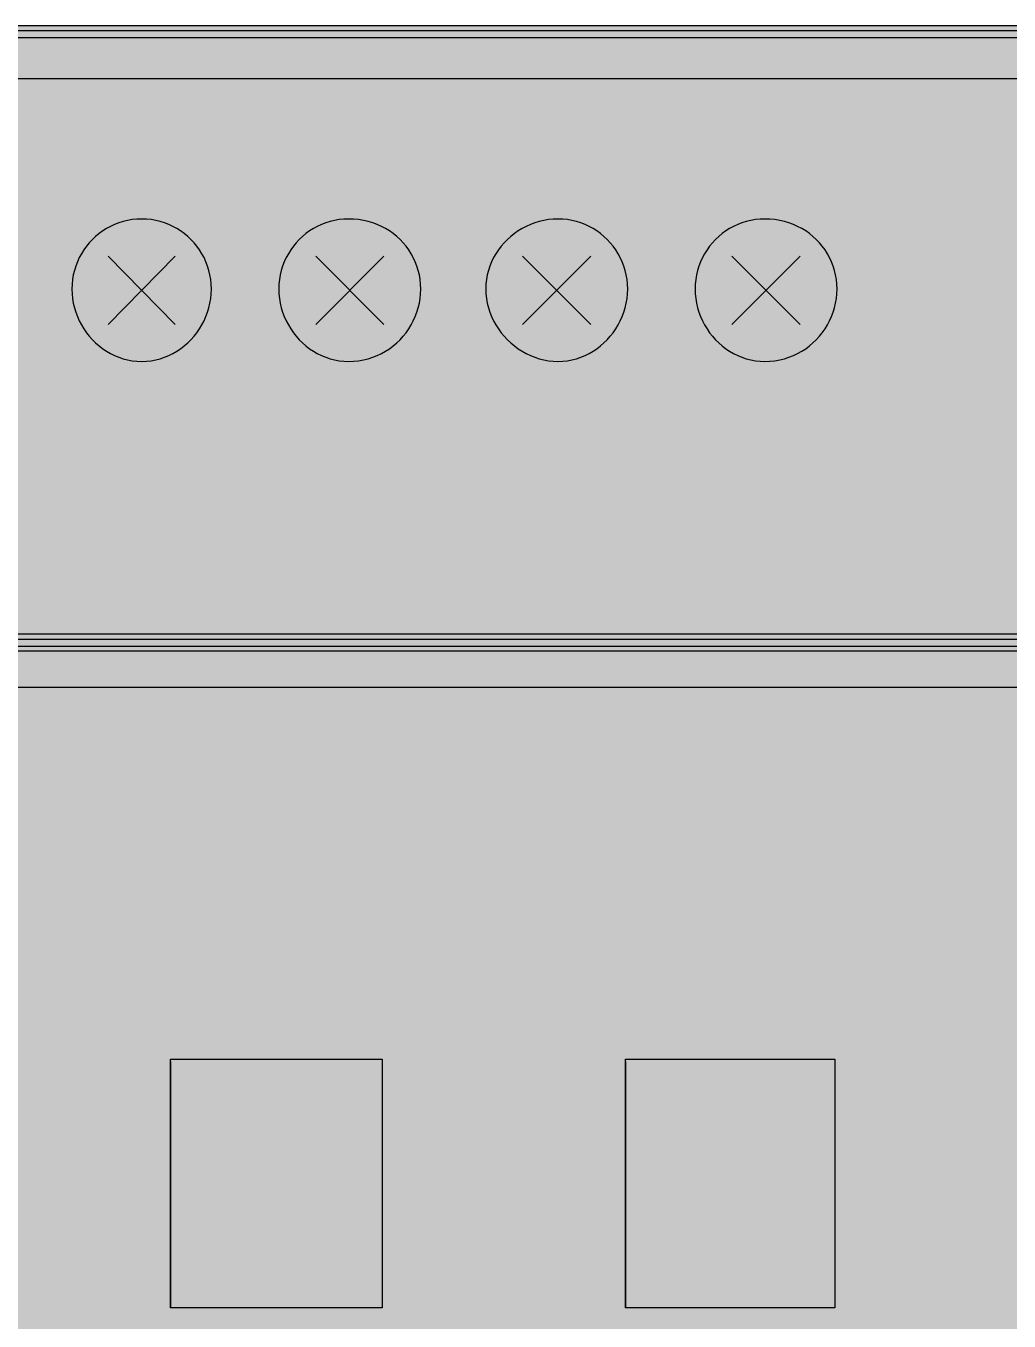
# Model space of a CAD drawing. Header units: millimetres. Extents: x 0 to 966, y -664 to 90.
# Drawn here: x 857.64 to 893.52, y -87.25 to -40 of the extents above; entities that cross this region are included whole.
import ezdxf

# ---------------------------------------------------------------- set-up
doc = ezdxf.new("R2010")
doc.units = ezdxf.units.MM
for name, color, linetype in [('HDL_BODY', 7, 'Continuous'), ('HDL_COLOUR', 7, 'Continuous'), ('HDL_DETAIL', 7, 'Continuous'), ('HDL_PRINT', 7, 'Continuous')]:
    doc.layers.add(name, color=color, linetype=linetype)

# ---------------------------------------------------------------- blocks, each defined once
blk = doc.blocks.new('M_R12.16.1_FRONT')
at = {"layer": 'HDL_BODY', "true_color": 0x202126}
blk.add_hatch(color=250, dxfattribs=at).paths.add_polyline_path([(0, 0), (216, 0), (216, 90), (0, 90)])
at = {"layer": 'HDL_BODY', "true_color": 0x2a2a30}
blk.add_hatch(color=250, dxfattribs=at).paths.add_polyline_path([(0.4, 20.52), (215.6, 20.52), (215.6, 68.31), (0.4, 68.31)])
at = {"layer": 'HDL_COLOUR', "true_color": 0x1a332c}
for points in [[(114.408, 80.402), (114.402, 80.577), (114.385, 80.748), (114.356, 80.916), (114.317, 81.081), (114.268, 81.24), (114.208, 81.396), (114.139, 81.546), (114.06, 81.69), (113.973, 81.829), (113.877, 81.962), (113.774, 82.088), (113.662, 82.207), (113.543, 82.319), (113.418, 82.423), (113.285, 82.519), (113.147, 82.607), (113.003, 82.685), (112.853, 82.755), (112.698, 82.814), (112.539, 82.864), (112.375, 82.904), (112.208, 82.932), (112.037, 82.95), (111.863, 82.955), (111.688, 82.95), (111.517, 82.932), (111.35, 82.904), (111.186, 82.864), (111.027, 82.814), (110.872, 82.755), (110.723, 82.685), (110.578, 82.607), (110.44, 82.519), (110.308, 82.423), (110.182, 82.319), (110.063, 82.207), (109.952, 82.088), (109.848, 81.962), (109.752, 81.829), (109.665, 81.69), (109.586, 81.546), (109.517, 81.396), (109.458, 81.24), (109.408, 81.081), (109.369, 80.916), (109.34, 80.748), (109.323, 80.577), (109.317, 80.402), (109.323, 80.227), (109.34, 80.054), (109.369, 79.884), (109.408, 79.717), (109.458, 79.554), (109.517, 79.395), (109.586, 79.241), (109.665, 79.091), (109.752, 78.947), (109.848, 78.809), (109.952, 78.678), (110.063, 78.553), (110.182, 78.436), (110.308, 78.326), (110.44, 78.225), (110.578, 78.132), (110.723, 78.049), (110.872, 77.975), (111.027, 77.911), (111.186, 77.858), (111.35, 77.816), (111.517, 77.785), (111.688, 77.766), (111.863, 77.76), (112.037, 77.766), (112.208, 77.785), (112.375, 77.816), (112.539, 77.858), (112.698, 77.911), (112.853, 77.975), (113.003, 78.049), (113.147, 78.132), (113.285, 78.225), (113.418, 78.326), (113.543, 78.436), (113.662, 78.553), (113.774, 78.678), (113.877, 78.809), (113.973, 78.947), (114.06, 79.091), (114.139, 79.241), (114.208, 79.395), (114.268, 79.554), (114.317, 79.717), (114.356, 79.884), (114.385, 80.054), (114.402, 80.227), (114.408, 80.402)], [(122.048, 80.402), (122.042, 80.577), (122.025, 80.748), (121.996, 80.916), (121.956, 81.081), (121.906, 81.24), (121.846, 81.396), (121.776, 81.546), (121.697, 81.69), (121.608, 81.829), (121.511, 81.962), (121.405, 82.088), (121.291, 82.207), (121.169, 82.319), (121.04, 82.423), (120.903, 82.519), (120.76, 82.607), (120.611, 82.685), (120.455, 82.755), (120.294, 82.814), (120.127, 82.864), (119.955, 82.904), (119.779, 82.932), (119.598, 82.95), (119.413, 82.955), (119.239, 82.95), (119.068, 82.932), (118.901, 82.904), (118.737, 82.864), (118.578, 82.814), (118.423, 82.755), (118.273, 82.685), (118.129, 82.607), (117.991, 82.519), (117.858, 82.423), (117.733, 82.319), (117.614, 82.207), (117.502, 82.088), (117.399, 81.962), (117.303, 81.829), (117.216, 81.69), (117.137, 81.546), (117.068, 81.396), (117.008, 81.24), (116.959, 81.081), (116.92, 80.916), (116.891, 80.748), (116.874, 80.577), (116.868, 80.402), (116.874, 80.227), (116.891, 80.054), (116.92, 79.884), (116.959, 79.717), (117.008, 79.554), (117.068, 79.395), (117.137, 79.241), (117.216, 79.091), (117.303, 78.947), (117.399, 78.809), (117.502, 78.678), (117.614, 78.553), (117.733, 78.436), (117.858, 78.326), (117.991, 78.225), (118.129, 78.132), (118.273, 78.049), (118.423, 77.975), (118.578, 77.911), (118.737, 77.858), (118.901, 77.816), (119.068, 77.785), (119.239, 77.766), (119.413, 77.76), (119.598, 77.766), (119.779, 77.785), (119.955, 77.816), (120.127, 77.858), (120.294, 77.911), (120.455, 77.975), (120.611, 78.049), (120.76, 78.132), (120.903, 78.225), (121.04, 78.326), (121.169, 78.436), (121.291, 78.553), (121.405, 78.678), (121.511, 78.809), (121.608, 78.947), (121.697, 79.091), (121.776, 79.241), (121.846, 79.395), (121.906, 79.554), (121.956, 79.717), (121.996, 79.884), (122.025, 80.054), (122.042, 80.227), (122.048, 80.402)], [(129.599, 80.402), (129.593, 80.577), (129.575, 80.748), (129.547, 80.916), (129.508, 81.081), (129.458, 81.24), (129.398, 81.396), (129.329, 81.546), (129.251, 81.69), (129.164, 81.829), (129.068, 81.962), (128.964, 82.088), (128.853, 82.207), (128.734, 82.319), (128.608, 82.423), (128.476, 82.519), (128.337, 82.607), (128.193, 82.685), (128.043, 82.755), (127.889, 82.814), (127.729, 82.864), (127.566, 82.904), (127.398, 82.932), (127.227, 82.95), (127.053, 82.955), (126.878, 82.95), (126.706, 82.932), (126.537, 82.904), (126.37, 82.864), (126.207, 82.814), (126.049, 82.755), (125.895, 82.685), (125.746, 82.607), (125.602, 82.519), (125.465, 82.423), (125.333, 82.319), (125.209, 82.207), (125.092, 82.088), (124.983, 81.962), (124.882, 81.829), (124.789, 81.69), (124.706, 81.546), (124.633, 81.396), (124.569, 81.24), (124.516, 81.081), (124.474, 80.916), (124.444, 80.748), (124.425, 80.577), (124.419, 80.402), (124.425, 80.227), (124.444, 80.054), (124.474, 79.884), (124.516, 79.717), (124.569, 79.554), (124.633, 79.395), (124.706, 79.241), (124.789, 79.091), (124.882, 78.947), (124.983, 78.809), (125.092, 78.678), (125.209, 78.553), (125.333, 78.436), (125.465, 78.326), (125.602, 78.225), (125.746, 78.132), (125.895, 78.049), (126.049, 77.975), (126.207, 77.911), (126.37, 77.858), (126.537, 77.816), (126.706, 77.785), (126.878, 77.766), (127.053, 77.76), (127.227, 77.766), (127.398, 77.785), (127.566, 77.816), (127.729, 77.858), (127.889, 77.911), (128.043, 77.975), (128.193, 78.049), (128.337, 78.132), (128.476, 78.225), (128.608, 78.326), (128.734, 78.436), (128.853, 78.553), (128.964, 78.678), (129.068, 78.809), (129.164, 78.947), (129.251, 79.091), (129.329, 79.241), (129.398, 79.395), (129.458, 79.554), (129.508, 79.717), (129.547, 79.884), (129.575, 80.054), (129.593, 80.227), (129.599, 80.402)], [(137.238, 80.402), (137.232, 80.577), (137.215, 80.748), (137.186, 80.916), (137.147, 81.081), (137.097, 81.24), (137.037, 81.396), (136.967, 81.546), (136.887, 81.69), (136.799, 81.829), (136.701, 81.962), (136.595, 82.088), (136.481, 82.207), (136.359, 82.319), (136.23, 82.423), (136.094, 82.519), (135.951, 82.607), (135.801, 82.685), (135.646, 82.755), (135.484, 82.814), (135.318, 82.864), (135.146, 82.904), (134.969, 82.932), (134.789, 82.95), (134.604, 82.955), (134.43, 82.95), (134.259, 82.932), (134.091, 82.904), (133.928, 82.864), (133.768, 82.814), (133.613, 82.755), (133.464, 82.685), (133.32, 82.607), (133.181, 82.519), (133.049, 82.423), (132.923, 82.319), (132.804, 82.207), (132.693, 82.088), (132.589, 81.962), (132.493, 81.829), (132.406, 81.69), (132.328, 81.546), (132.258, 81.396), (132.199, 81.24), (132.149, 81.081), (132.11, 80.916), (132.082, 80.748), (132.064, 80.577), (132.058, 80.402), (132.064, 80.227), (132.082, 80.054), (132.11, 79.884), (132.149, 79.717), (132.199, 79.554), (132.258, 79.395), (132.328, 79.241), (132.406, 79.091), (132.493, 78.947), (132.589, 78.809), (132.693, 78.678), (132.804, 78.553), (132.923, 78.436), (133.049, 78.326), (133.181, 78.225), (133.32, 78.132), (133.464, 78.049), (133.613, 77.975), (133.768, 77.911), (133.928, 77.858), (134.091, 77.816), (134.259, 77.785), (134.43, 77.766), (134.604, 77.76), (134.789, 77.766), (134.969, 77.785), (135.146, 77.816), (135.318, 77.858), (135.484, 77.911), (135.646, 77.975), (135.801, 78.049), (135.951, 78.132), (136.094, 78.225), (136.23, 78.326), (136.359, 78.436), (136.481, 78.553), (136.595, 78.678), (136.701, 78.809), (136.799, 78.947), (136.887, 79.091), (136.967, 79.241), (137.037, 79.395), (137.097, 79.554), (137.147, 79.717), (137.186, 79.884), (137.215, 80.054), (137.232, 80.227), (137.238, 80.402)]]:
    blk.add_hatch(color=250, dxfattribs=at).paths.add_polyline_path(points)
at = {"layer": 'HDL_COLOUR', "true_color": 0x9ea4a8}
for points in [[(113.645, 80.358), (113.629, 80.595), (113.584, 80.828), (113.509, 81.054), (113.406, 81.267), (113.276, 81.465), (113.123, 81.644), (112.947, 81.8), (112.754, 81.933), (112.545, 82.038), (112.324, 82.114), (112.095, 82.161), (111.863, 82.176), (111.63, 82.161), (111.401, 82.114), (111.181, 82.038), (110.972, 81.933), (110.778, 81.8), (110.603, 81.644), (110.449, 81.465), (110.319, 81.267), (110.216, 81.054), (110.141, 80.828), (110.096, 80.595), (110.081, 80.358), (110.096, 80.12), (110.141, 79.887), (110.216, 79.662), (110.319, 79.449), (110.449, 79.251), (110.603, 79.072), (110.778, 78.915), (110.972, 78.783), (111.181, 78.678), (111.401, 78.601), (111.63, 78.555), (111.863, 78.539), (112.095, 78.555), (112.324, 78.601), (112.545, 78.678), (112.754, 78.783), (112.947, 78.915), (113.123, 79.072), (113.276, 79.251), (113.406, 79.449), (113.509, 79.662), (113.584, 79.887), (113.629, 80.12)], [(121.271, 80.358), (121.255, 80.595), (121.209, 80.828), (121.133, 81.054), (121.028, 81.267), (120.896, 81.465), (120.74, 81.644), (120.562, 81.8), (120.364, 81.933), (120.152, 82.038), (119.927, 82.114), (119.694, 82.161), (119.458, 82.176), (119.221, 82.161), (118.989, 82.114), (118.764, 82.038), (118.551, 81.933), (118.354, 81.8), (118.176, 81.644), (118.019, 81.465), (117.888, 81.267), (117.783, 81.054), (117.707, 80.828), (117.66, 80.595), (117.645, 80.358), (117.66, 80.12), (117.707, 79.887), (117.783, 79.662), (117.888, 79.449), (118.019, 79.251), (118.176, 79.072), (118.354, 78.915), (118.551, 78.783), (118.764, 78.678), (118.989, 78.601), (119.221, 78.555), (119.458, 78.539), (119.694, 78.555), (119.927, 78.601), (120.152, 78.678), (120.364, 78.783), (120.562, 78.915), (120.74, 79.072), (120.896, 79.251), (121.028, 79.449), (121.133, 79.662), (121.209, 79.887), (121.255, 80.12)], [(128.822, 80.358), (128.806, 80.595), (128.76, 80.828), (128.684, 81.054), (128.579, 81.267), (128.447, 81.465), (128.291, 81.644), (128.112, 81.8), (127.915, 81.933), (127.702, 82.038), (127.478, 82.114), (127.245, 82.161), (127.009, 82.176), (126.772, 82.161), (126.539, 82.114), (126.315, 82.038), (126.102, 81.933), (125.905, 81.8), (125.727, 81.644), (125.57, 81.465), (125.438, 81.267), (125.334, 81.054), (125.257, 80.828), (125.211, 80.595), (125.196, 80.358), (125.211, 80.12), (125.257, 79.887), (125.334, 79.662), (125.438, 79.449), (125.57, 79.251), (125.727, 79.072), (125.905, 78.915), (126.102, 78.783), (126.315, 78.678), (126.539, 78.601), (126.772, 78.555), (127.009, 78.539), (127.245, 78.555), (127.478, 78.601), (127.702, 78.678), (127.915, 78.783), (128.112, 78.915), (128.291, 79.072), (128.447, 79.251), (128.579, 79.449), (128.684, 79.662), (128.76, 79.887), (128.806, 80.12)], [(136.461, 80.358), (136.446, 80.595), (136.399, 80.828), (136.323, 81.054), (136.218, 81.267), (136.087, 81.465), (135.93, 81.644), (135.752, 81.8), (135.555, 81.933), (135.342, 82.038), (135.118, 82.114), (134.885, 82.161), (134.648, 82.176), (134.412, 82.161), (134.179, 82.114), (133.954, 82.038), (133.742, 81.933), (133.545, 81.8), (133.366, 81.644), (133.21, 81.465), (133.078, 81.267), (132.973, 81.054), (132.897, 80.828), (132.851, 80.595), (132.835, 80.358), (132.851, 80.12), (132.897, 79.887), (132.973, 79.662), (133.078, 79.449), (133.21, 79.251), (133.366, 79.072), (133.545, 78.915), (133.742, 78.783), (133.954, 78.678), (134.179, 78.601), (134.412, 78.555), (134.648, 78.539), (134.885, 78.555), (135.118, 78.601), (135.342, 78.678), (135.555, 78.783), (135.752, 78.915), (135.93, 79.072), (136.087, 79.251), (136.218, 79.449), (136.323, 79.662), (136.399, 79.887), (136.446, 80.12)]]:
    blk.add_hatch(color=253, dxfattribs=at).paths.add_polyline_path(points)
at = {"layer": 'HDL_COLOUR', "true_color": 0x0d0e11}
for points in [[(113.6, 44.4), (117.8, 44.4), (117.8, 52.5), (113.6, 52.5)], [(128.7, 44.4), (132.9, 44.4), (132.9, 52.5), (128.7, 52.5)]]:
    blk.add_hatch(color=168, dxfattribs=at).paths.add_polyline_path(points)
at = {"layer": 'HDL_COLOUR', "true_color": 0x34363a}
for points in [[(114.3, 47.9), (117.1, 47.9), (117.1, 49), (114.3, 49)], [(129.4, 47.9), (132.2, 47.9), (132.2, 49), (129.4, 49)]]:
    blk.add_hatch(color=250, dxfattribs=at).paths.add_polyline_path(points)
at = {"layer": 'HDL_PRINT', "true_color": 0xdee1e9}
for points in [[(112.037, 82.955), (111.688, 82.955), (111.688, 85.598), (114.408, 85.598), (116.34, 83.66), (116.077, 83.395), (114.233, 85.247), (112.037, 85.247), (112.037, 82.955)], [(119.591, 82.955), (119.239, 82.955), (119.239, 85.247), (116.779, 85.247), (116.779, 85.598), (119.591, 85.598), (119.591, 82.955)], [(127.228, 82.955), (126.878, 82.955), (126.878, 85.598), (129.513, 85.598), (131.531, 83.66), (131.267, 83.395), (129.424, 85.247), (127.228, 85.247), (127.228, 82.955)], [(134.779, 82.955), (134.429, 82.955), (134.429, 85.247), (131.969, 85.247), (131.969, 85.598), (134.779, 85.598), (134.779, 82.955)], [(114.408, 75.558), (115.638, 77.76), (116.868, 75.558), (114.408, 75.558)], [(129.599, 75.558), (130.828, 77.671), (132.058, 75.558), (129.599, 75.558)], [(111.335, 75.558), (111.16, 75.558), (111.16, 76.791), (111.153, 76.785), (111.134, 76.768), (111.105, 76.747), (111.069, 76.725), (111.028, 76.709), (110.985, 76.702), (110.942, 76.666), (110.901, 76.641), (110.865, 76.627), (110.836, 76.619), (110.817, 76.616), (110.811, 76.616), (110.811, 76.791), (110.848, 76.796), (110.885, 76.811), (110.922, 76.833), (110.96, 76.861), (110.997, 76.894), (111.034, 76.93), (111.071, 76.967), (111.115, 77.011), (111.157, 77.052), (111.194, 77.089), (111.223, 77.118), (111.242, 77.138), (111.249, 77.145), (111.335, 77.145), (111.335, 75.558)], [(111.863, 75.998), (112.126, 75.998), (112.127, 75.96), (112.128, 75.923), (112.133, 75.886), (112.143, 75.848), (112.159, 75.811), (112.182, 75.773), (112.215, 75.736), (112.222, 75.729), (112.241, 75.713), (112.269, 75.691), (112.305, 75.67), (112.346, 75.653), (112.39, 75.647), (112.427, 75.652), (112.464, 75.665), (112.502, 75.682), (112.54, 75.701), (112.578, 75.718), (112.616, 75.731), (112.654, 75.736), (112.686, 75.773), (112.708, 75.811), (112.724, 75.848), (112.733, 75.886), (112.738, 75.923), (112.74, 75.96), (112.74, 75.998), (112.74, 76.036), (112.738, 76.074), (112.733, 76.112), (112.724, 76.15), (112.708, 76.188), (112.686, 76.225), (112.654, 76.262), (112.616, 76.267), (112.578, 76.28), (112.54, 76.297), (112.502, 76.316), (112.464, 76.334), (112.427, 76.346), (112.39, 76.351), (112.301, 76.351), (112.301, 76.527), (112.345, 76.527), (112.389, 76.527), (112.433, 76.527), (112.477, 76.527), (112.521, 76.527), (112.565, 76.527), (112.598, 76.565), (112.621, 76.602), (112.637, 76.64), (112.647, 76.678), (112.652, 76.715), (112.654, 76.753), (112.654, 76.791), (112.653, 76.798), (112.651, 76.818), (112.643, 76.847), (112.628, 76.883), (112.602, 76.924), (112.565, 76.967), (112.558, 76.973), (112.539, 76.99), (112.51, 77.011), (112.474, 77.033), (112.433, 77.049), (112.39, 77.056), (112.346, 77.049), (112.305, 77.033), (112.269, 77.011), (112.241, 76.99), (112.222, 76.973), (112.215, 76.967), (112.182, 76.929), (112.159, 76.892), (112.143, 76.854), (112.133, 76.816), (112.128, 76.778), (112.127, 76.74), (112.126, 76.702), (111.863, 76.791), (111.896, 76.829), (111.921, 76.867), (111.942, 76.905), (111.961, 76.942), (111.981, 76.98), (112.005, 77.018), (112.037, 77.056), (112.08, 77.089), (112.131, 77.112), (112.186, 77.128), (112.242, 77.138), (112.297, 77.143), (112.347, 77.145), (112.39, 77.145), (112.433, 77.145), (112.477, 77.145), (112.521, 77.145), (112.565, 77.145), (112.609, 77.145), (112.654, 77.145), (112.69, 77.107), (112.718, 77.079), (112.74, 77.056), (112.763, 77.033), (112.791, 77.004), (112.829, 76.967), (112.829, 76.915), (112.829, 76.868), (112.829, 76.828), (112.829, 76.801), (112.829, 76.791), (112.829, 76.747), (112.829, 76.703), (112.829, 76.659), (112.829, 76.615), (112.829, 76.571), (112.829, 76.527), (112.791, 76.52), (112.763, 76.504), (112.74, 76.484), (112.718, 76.463), (112.69, 76.447), (112.654, 76.44), (112.691, 76.435), (112.726, 76.421), (112.759, 76.398), (112.787, 76.37), (112.809, 76.336), (112.824, 76.3), (112.829, 76.262), (112.862, 76.225), (112.885, 76.188), (112.901, 76.15), (112.911, 76.112), (112.916, 76.074), (112.917, 76.036), (112.918, 75.998), (112.917, 75.956), (112.916, 75.906), (112.911, 75.851), (112.901, 75.795), (112.885, 75.74), (112.862, 75.69), (112.829, 75.647), (112.767, 75.614), (112.711, 75.582), (112.659, 75.552), (112.609, 75.526), (112.56, 75.504), (112.508, 75.486), (112.452, 75.475), (112.39, 75.472), (112.353, 75.475), (112.31, 75.486), (112.263, 75.504), (112.214, 75.526), (112.165, 75.552), (112.118, 75.582), (112.074, 75.614), (112.037, 75.647), (112.005, 75.68), (111.974, 75.715), (111.944, 75.751), (111.918, 75.79), (111.895, 75.833), (111.878, 75.881), (111.867, 75.936), (111.863, 75.998)], [(118.975, 75.558), (118.8, 75.558), (118.8, 76.791), (118.762, 76.786), (118.724, 76.774), (118.687, 76.756), (118.649, 76.737), (118.612, 76.72), (118.574, 76.707), (118.536, 76.702), (118.531, 76.67), (118.517, 76.645), (118.494, 76.625), (118.466, 76.606), (118.434, 76.585), (118.398, 76.56), (118.361, 76.527), (118.361, 76.791), (118.398, 76.796), (118.436, 76.811), (118.473, 76.833), (118.511, 76.861), (118.549, 76.894), (118.587, 76.93), (118.625, 76.967), (118.662, 77), (118.697, 77.025), (118.73, 77.046), (118.758, 77.065), (118.78, 77.086), (118.795, 77.112), (118.8, 77.145), (118.975, 77.145), (118.975, 75.558)], [(126.526, 75.558), (126.351, 75.558), (126.351, 76.791), (126.313, 76.785), (126.285, 76.768), (126.262, 76.747), (126.24, 76.725), (126.212, 76.709), (126.176, 76.702), (126.138, 76.67), (126.1, 76.647), (126.062, 76.632), (126.024, 76.623), (125.986, 76.618), (125.949, 76.616), (125.912, 76.616), (125.912, 76.791), (125.974, 76.795), (126.028, 76.806), (126.077, 76.824), (126.12, 76.847), (126.16, 76.873), (126.196, 76.903), (126.229, 76.934), (126.262, 76.967), (126.295, 77.004), (126.32, 77.041), (126.341, 77.074), (126.36, 77.103), (126.381, 77.125), (126.406, 77.14), (126.44, 77.145), (126.526, 77.145), (126.526, 75.558)], [(127.053, 75.998), (127.228, 75.998), (127.261, 75.96), (127.286, 75.923), (127.307, 75.886), (127.326, 75.848), (127.347, 75.811), (127.373, 75.773), (127.406, 75.736), (127.412, 75.729), (127.431, 75.713), (127.46, 75.691), (127.496, 75.67), (127.537, 75.653), (127.581, 75.647), (127.618, 75.652), (127.655, 75.667), (127.692, 75.689), (127.73, 75.717), (127.768, 75.75), (127.806, 75.785), (127.844, 75.822), (127.876, 75.832), (127.899, 75.859), (127.914, 75.898), (127.923, 75.945), (127.928, 75.995), (127.93, 76.044), (127.93, 76.087), (127.93, 76.125), (127.928, 76.163), (127.923, 76.2), (127.914, 76.238), (127.899, 76.275), (127.876, 76.313), (127.844, 76.351), (127.806, 76.384), (127.768, 76.408), (127.73, 76.424), (127.692, 76.433), (127.655, 76.438), (127.618, 76.44), (127.581, 76.44), (127.536, 76.44), (127.505, 76.44), (127.479, 76.44), (127.448, 76.44), (127.406, 76.44), (127.368, 76.402), (127.343, 76.374), (127.328, 76.351), (127.32, 76.328), (127.317, 76.3), (127.317, 76.262), (127.053, 76.351), (127.228, 77.145), (128.019, 77.145), (128.019, 76.967), (127.406, 76.967), (127.317, 76.527), (127.355, 76.56), (127.394, 76.583), (127.437, 76.599), (127.483, 76.609), (127.536, 76.614), (127.597, 76.616), (127.666, 76.616), (127.704, 76.615), (127.747, 76.613), (127.794, 76.607), (127.843, 76.594), (127.892, 76.573), (127.939, 76.542), (127.982, 76.498), (128.019, 76.44), (128.052, 76.402), (128.076, 76.362), (128.091, 76.319), (128.101, 76.272), (128.106, 76.218), (128.108, 76.157), (128.108, 76.087), (128.108, 76.017), (128.106, 75.956), (128.101, 75.902), (128.091, 75.855), (128.076, 75.813), (128.052, 75.773), (128.019, 75.736), (127.986, 75.68), (127.948, 75.631), (127.905, 75.588), (127.857, 75.552), (127.806, 75.523), (127.752, 75.5), (127.696, 75.484), (127.639, 75.475), (127.581, 75.472), (127.519, 75.475), (127.464, 75.486), (127.416, 75.504), (127.372, 75.526), (127.332, 75.552), (127.296, 75.582), (127.261, 75.614), (127.228, 75.647), (127.196, 75.68), (127.164, 75.715), (127.135, 75.751), (127.108, 75.79), (127.086, 75.833), (127.068, 75.881), (127.057, 75.936), (127.053, 75.998)], [(134.165, 75.558), (133.901, 75.558), (133.901, 76.791), (133.895, 76.785), (133.875, 76.768), (133.846, 76.747), (133.81, 76.725), (133.769, 76.709), (133.727, 76.702), (133.689, 76.666), (133.661, 76.641), (133.638, 76.627), (133.616, 76.619), (133.588, 76.616), (133.552, 76.616), (133.552, 76.791), (133.589, 76.796), (133.626, 76.811), (133.663, 76.833), (133.701, 76.861), (133.738, 76.894), (133.776, 76.93), (133.813, 76.967), (133.857, 77.011), (133.898, 77.052), (133.935, 77.089), (133.964, 77.118), (133.983, 77.138), (133.99, 77.145), (134.165, 77.145), (134.165, 75.558)], [(115.813, 72.74), (115.813, 73.094), (117.043, 73.094), (117.043, 71.947), (116.99, 71.897), (116.937, 71.851), (116.883, 71.81), (116.827, 71.773), (116.769, 71.739), (116.709, 71.707), (116.645, 71.678), (116.578, 71.65), (116.506, 71.623), (116.429, 71.596), (116.368, 71.569), (116.301, 71.549), (116.231, 71.533), (116.159, 71.522), (116.085, 71.514), (116.013, 71.51), (115.942, 71.508), (115.875, 71.507), (115.813, 71.507), (115.74, 71.507), (115.663, 71.508), (115.584, 71.51), (115.505, 71.515), (115.426, 71.523), (115.348, 71.536), (115.273, 71.553), (115.202, 71.575), (115.136, 71.604), (115.076, 71.641), (115.025, 71.685), (114.955, 71.711), (114.889, 71.741), (114.827, 71.775), (114.768, 71.814), (114.711, 71.858), (114.657, 71.906), (114.605, 71.958), (114.555, 72.015), (114.505, 72.076), (114.457, 72.141), (114.408, 72.211), (114.385, 72.283), (114.362, 72.355), (114.339, 72.428), (114.318, 72.5), (114.298, 72.572), (114.28, 72.644), (114.264, 72.716), (114.251, 72.788), (114.242, 72.86), (114.235, 72.933), (114.233, 73.005), (114.235, 73.099), (114.242, 73.189), (114.251, 73.275), (114.264, 73.359), (114.28, 73.439), (114.298, 73.517), (114.318, 73.592), (114.339, 73.667), (114.362, 73.74), (114.385, 73.812), (114.408, 73.884), (114.457, 73.954), (114.505, 74.02), (114.555, 74.081), (114.605, 74.138), (114.657, 74.19), (114.711, 74.238), (114.768, 74.282), (114.827, 74.321), (114.889, 74.356), (114.955, 74.387), (115.025, 74.413), (115.074, 74.457), (115.129, 74.493), (115.187, 74.521), (115.25, 74.544), (115.318, 74.56), (115.39, 74.572), (115.466, 74.58), (115.546, 74.585), (115.631, 74.588), (115.72, 74.589), (115.813, 74.589), (115.872, 74.589), (115.931, 74.588), (115.99, 74.586), (116.048, 74.581), (116.107, 74.574), (116.165, 74.563), (116.224, 74.548), (116.282, 74.528), (116.34, 74.503), (116.399, 74.473), (116.456, 74.443), (116.513, 74.414), (116.567, 74.384), (116.618, 74.355), (116.666, 74.325), (116.709, 74.296), (116.747, 74.267), (116.779, 74.238), (116.809, 74.18), (116.838, 74.121), (116.868, 74.062), (116.897, 74.003), (116.927, 73.944), (116.956, 73.885), (116.985, 73.826), (117.014, 73.768), (117.043, 73.709), (116.693, 73.62), (116.66, 73.683), (116.628, 73.738), (116.598, 73.787), (116.571, 73.83), (116.548, 73.869), (116.53, 73.906), (116.519, 73.94), (116.515, 73.974), (116.483, 74.007), (116.449, 74.039), (116.413, 74.068), (116.374, 74.095), (116.33, 74.117), (116.282, 74.134), (116.227, 74.145), (116.165, 74.149), (116.123, 74.182), (116.072, 74.206), (116.017, 74.221), (115.961, 74.231), (115.906, 74.236), (115.856, 74.238), (115.813, 74.238), (115.755, 74.238), (115.696, 74.237), (115.638, 74.235), (115.58, 74.23), (115.521, 74.223), (115.463, 74.212), (115.405, 74.196), (115.347, 74.175), (115.288, 74.149), (115.246, 74.144), (115.197, 74.13), (115.147, 74.108), (115.1, 74.08), (115.061, 74.047), (115.035, 74.011), (115.025, 73.974), (114.986, 73.935), (114.948, 73.898), (114.91, 73.86), (114.873, 73.823), (114.835, 73.785), (114.798, 73.747), (114.761, 73.709), (114.758, 73.624), (114.75, 73.545), (114.738, 73.471), (114.724, 73.401), (114.709, 73.335), (114.695, 73.272), (114.683, 73.212), (114.675, 73.152), (114.672, 73.094), (114.674, 73.015), (114.682, 72.936), (114.693, 72.858), (114.709, 72.782), (114.727, 72.708), (114.748, 72.637), (114.771, 72.569), (114.796, 72.505), (114.821, 72.445), (114.847, 72.389), (114.877, 72.33), (114.907, 72.272), (114.939, 72.215), (114.973, 72.161), (115.01, 72.109), (115.05, 72.061), (115.095, 72.018), (115.144, 71.979), (115.199, 71.947), (115.258, 71.921), (115.317, 71.901), (115.378, 71.886), (115.441, 71.875), (115.507, 71.868), (115.577, 71.864), (115.65, 71.861), (115.729, 71.86), (115.813, 71.86), (115.879, 71.861), (115.944, 71.862), (116.007, 71.865), (116.067, 71.871), (116.122, 71.881), (116.173, 71.897), (116.217, 71.918), (116.254, 71.947), (116.32, 71.98), (116.384, 72.012), (116.447, 72.042), (116.506, 72.069), (116.561, 72.092), (116.612, 72.11), (116.656, 72.121), (116.693, 72.125), (116.693, 72.74), (115.813, 72.74)], [(129.688, 71.507), (129.688, 74.503), (130.037, 74.503), (130.037, 73.269), (131.62, 73.269), (131.62, 74.503), (132.058, 74.503), (132.058, 71.507), (131.62, 71.507), (131.62, 72.915), (130.037, 72.915), (130.037, 71.507), (129.688, 71.507)], [(110.369, 52.221), (110.896, 52.221), (110.896, 48.963), (110.369, 48.963), (110.369, 52.221)], [(126.878, 52.221), (127.405, 52.221), (127.405, 48.963), (126.878, 48.963), (126.878, 52.221)]]:
    blk.add_hatch(color=254, dxfattribs=at).paths.add_polyline_path(points)
h = blk.add_hatch(color=254, dxfattribs=at)
h.paths.add_polyline_path([(120.116, 75.558), (120.116, 75.911), (119.413, 75.911), (119.413, 76.087), (120.116, 77.145), (120.294, 77.145), (120.294, 76.087), (120.554, 76.087), (120.554, 75.911), (120.294, 75.911), (120.294, 75.558), (120.116, 75.558)])
h.paths.add_polyline_path([(120.116, 76.087), (120.116, 76.88), (119.591, 76.087), (120.116, 76.087)])
h = blk.add_hatch(color=254, dxfattribs=at)
h.paths.add_polyline_path([(135.659, 76.791), (135.481, 76.791), (135.481, 76.829), (135.478, 76.857), (135.47, 76.88), (135.456, 76.903), (135.431, 76.93), (135.395, 76.967), (135.388, 76.973), (135.369, 76.99), (135.34, 77.011), (135.304, 77.033), (135.263, 77.049), (135.22, 77.056), (135.182, 77.049), (135.154, 77.033), (135.131, 77.011), (135.108, 76.99), (135.08, 76.973), (135.042, 76.967), (135.006, 76.93), (134.979, 76.903), (134.956, 76.88), (134.933, 76.857), (134.905, 76.829), (134.868, 76.791), (134.868, 76.754), (134.868, 76.709), (134.868, 76.659), (134.868, 76.604), (134.868, 76.544), (134.868, 76.481), (134.868, 76.417), (134.868, 76.351), (134.873, 76.389), (134.887, 76.425), (134.909, 76.458), (134.938, 76.486), (134.97, 76.507), (135.006, 76.522), (135.042, 76.527), (135.049, 76.564), (135.069, 76.589), (135.098, 76.605), (135.135, 76.612), (135.176, 76.615), (135.22, 76.616), (135.282, 76.612), (135.336, 76.601), (135.384, 76.583), (135.427, 76.56), (135.466, 76.534), (135.502, 76.504), (135.537, 76.473), (135.57, 76.44), (135.603, 76.407), (135.635, 76.372), (135.664, 76.336), (135.691, 76.296), (135.713, 76.252), (135.73, 76.203), (135.741, 76.149), (135.745, 76.087), (135.74, 76.049), (135.728, 76.011), (135.711, 75.973), (135.693, 75.936), (135.676, 75.898), (135.664, 75.86), (135.659, 75.822), (135.626, 75.785), (135.6, 75.748), (135.579, 75.71), (135.56, 75.672), (135.54, 75.634), (135.514, 75.596), (135.481, 75.558), (135.444, 75.553), (135.407, 75.541), (135.369, 75.524), (135.332, 75.505), (135.294, 75.489), (135.257, 75.476), (135.22, 75.472), (135.161, 75.475), (135.103, 75.484), (135.046, 75.5), (134.992, 75.523), (134.941, 75.552), (134.893, 75.588), (134.85, 75.631), (134.811, 75.68), (134.779, 75.736), (134.75, 75.768), (134.722, 75.807), (134.695, 75.852), (134.67, 75.904), (134.648, 75.962), (134.63, 76.027), (134.616, 76.099), (134.607, 76.177), (134.604, 76.262), (134.606, 76.365), (134.614, 76.463), (134.625, 76.554), (134.641, 76.638), (134.659, 76.715), (134.68, 76.783), (134.703, 76.843), (134.727, 76.894), (134.753, 76.935), (134.779, 76.967), (134.835, 77.02), (134.886, 77.061), (134.933, 77.092), (134.977, 77.114), (135.021, 77.129), (135.066, 77.138), (135.113, 77.143), (135.164, 77.145), (135.22, 77.145), (135.29, 77.145), (135.35, 77.143), (135.403, 77.138), (135.45, 77.128), (135.492, 77.112), (135.532, 77.089), (135.57, 77.056), (135.603, 77.018), (135.626, 76.98), (135.642, 76.942), (135.652, 76.905), (135.657, 76.867), (135.659, 76.829), (135.659, 76.791)])
h.paths.add_polyline_path([(134.868, 76.087), (134.868, 76.043), (134.871, 76.002), (134.879, 75.966), (134.894, 75.937), (134.919, 75.918), (134.956, 75.911), (134.957, 75.867), (134.96, 75.826), (134.967, 75.79), (134.982, 75.762), (135.006, 75.743), (135.042, 75.736), (135.08, 75.729), (135.108, 75.713), (135.131, 75.691), (135.154, 75.67), (135.182, 75.653), (135.22, 75.647), (135.257, 75.652), (135.292, 75.667), (135.325, 75.689), (135.353, 75.717), (135.375, 75.75), (135.39, 75.785), (135.395, 75.822), (135.427, 75.828), (135.45, 75.844), (135.465, 75.871), (135.474, 75.909), (135.479, 75.958), (135.481, 76.017), (135.481, 76.087), (135.481, 76.125), (135.479, 76.163), (135.474, 76.2), (135.465, 76.238), (135.45, 76.275), (135.427, 76.313), (135.395, 76.351), (135.388, 76.358), (135.369, 76.374), (135.34, 76.396), (135.304, 76.417), (135.263, 76.434), (135.22, 76.44), (135.182, 76.436), (135.144, 76.423), (135.106, 76.405), (135.068, 76.386), (135.031, 76.369), (134.993, 76.356), (134.956, 76.351), (134.924, 76.313), (134.9, 76.275), (134.884, 76.238), (134.875, 76.2), (134.87, 76.163), (134.868, 76.125), (134.868, 76.087)])
h = blk.add_hatch(color=254, dxfattribs=at)
h.paths.add_polyline_path([(109.581, 44.912), (109.581, 45.018), (109.581, 45.118), (109.582, 45.212), (109.584, 45.3), (109.587, 45.383), (109.592, 45.462), (109.598, 45.537), (109.606, 45.61), (109.617, 45.68), (109.631, 45.748), (109.647, 45.815), (109.667, 45.881), (109.696, 45.939), (109.727, 45.998), (109.759, 46.057), (109.793, 46.116), (109.83, 46.175), (109.87, 46.234), (109.915, 46.293), (109.964, 46.351), (110.019, 46.41), (110.072, 46.436), (110.125, 46.461), (110.179, 46.486), (110.235, 46.509), (110.293, 46.53), (110.353, 46.548), (110.417, 46.564), (110.485, 46.575), (110.556, 46.583), (110.633, 46.585), (110.696, 46.585), (110.752, 46.584), (110.804, 46.58), (110.853, 46.574), (110.903, 46.563), (110.954, 46.548), (111.01, 46.525), (111.071, 46.496), (111.108, 46.463), (111.15, 46.43), (111.194, 46.393), (111.237, 46.354), (111.275, 46.311), (111.306, 46.262), (111.327, 46.207), (111.335, 46.145), (111.365, 46.113), (111.394, 46.074), (111.424, 46.031), (111.453, 45.983), (111.483, 45.932), (111.512, 45.878), (111.541, 45.821), (111.57, 45.764), (111.599, 45.705), (111.601, 45.655), (111.607, 45.601), (111.615, 45.542), (111.626, 45.479), (111.637, 45.411), (111.649, 45.339), (111.661, 45.262), (111.672, 45.181), (111.68, 45.096), (111.686, 45.006), (111.688, 44.912), (111.686, 44.816), (111.68, 44.721), (111.67, 44.628), (111.657, 44.537), (111.641, 44.449), (111.623, 44.365), (111.603, 44.285), (111.582, 44.212), (111.56, 44.144), (111.536, 44.084), (111.513, 44.032), (111.486, 43.955), (111.459, 43.883), (111.431, 43.816), (111.401, 43.752), (111.369, 43.691), (111.334, 43.632), (111.297, 43.576), (111.256, 43.521), (111.21, 43.467), (111.16, 43.414), (111.125, 43.385), (111.078, 43.357), (111.024, 43.33), (110.962, 43.305), (110.897, 43.283), (110.829, 43.265), (110.761, 43.251), (110.695, 43.242), (110.633, 43.239), (110.54, 43.243), (110.451, 43.255), (110.366, 43.274), (110.286, 43.3), (110.209, 43.331), (110.138, 43.367), (110.07, 43.407), (110.007, 43.45), (109.949, 43.496), (109.894, 43.544), (109.845, 43.592), (109.808, 43.652), (109.774, 43.716), (109.743, 43.786), (109.714, 43.862), (109.689, 43.943), (109.666, 44.029), (109.646, 44.12), (109.629, 44.217), (109.614, 44.32), (109.602, 44.427), (109.593, 44.54), (109.586, 44.659), (109.582, 44.783), (109.581, 44.912)])
h.paths.add_polyline_path([(109.93, 44.912), (109.932, 44.783), (109.937, 44.662), (109.946, 44.548), (109.957, 44.442), (109.97, 44.343), (109.986, 44.252), (110.003, 44.168), (110.022, 44.091), (110.042, 44.021), (110.063, 43.959), (110.084, 43.904), (110.105, 43.857), (110.162, 43.801), (110.213, 43.751), (110.262, 43.709), (110.312, 43.673), (110.363, 43.644), (110.418, 43.621), (110.48, 43.605), (110.551, 43.595), (110.633, 43.592), (110.689, 43.595), (110.74, 43.605), (110.787, 43.621), (110.831, 43.644), (110.875, 43.673), (110.919, 43.709), (110.966, 43.751), (111.016, 43.801), (111.071, 43.857), (111.094, 43.904), (111.115, 43.959), (111.137, 44.021), (111.157, 44.091), (111.176, 44.168), (111.194, 44.252), (111.209, 44.343), (111.223, 44.442), (111.234, 44.548), (111.242, 44.662), (111.247, 44.783), (111.249, 44.912), (111.247, 45.04), (111.242, 45.162), (111.234, 45.275), (111.223, 45.382), (111.209, 45.481), (111.194, 45.572), (111.176, 45.657), (111.157, 45.734), (111.137, 45.804), (111.115, 45.866), (111.094, 45.922), (111.071, 45.97), (111.016, 46.025), (110.966, 46.074), (110.919, 46.116), (110.875, 46.152), (110.831, 46.182), (110.787, 46.205), (110.74, 46.221), (110.689, 46.231), (110.633, 46.234), (110.551, 46.231), (110.481, 46.222), (110.422, 46.208), (110.371, 46.189), (110.327, 46.167), (110.289, 46.142), (110.255, 46.115), (110.224, 46.086), (110.194, 46.056), (110.155, 45.994), (110.12, 45.928), (110.087, 45.858), (110.057, 45.785), (110.031, 45.707), (110.007, 45.626), (109.987, 45.539), (109.97, 45.448), (109.956, 45.352), (109.945, 45.251), (109.937, 45.144), (109.932, 45.031), (109.93, 44.912)])
h = blk.add_hatch(color=254, dxfattribs=at)
h.paths.add_polyline_path([(126.087, 44.912), (126.087, 45.018), (126.087, 45.118), (126.088, 45.212), (126.09, 45.3), (126.093, 45.383), (126.098, 45.462), (126.105, 45.537), (126.113, 45.61), (126.124, 45.68), (126.138, 45.748), (126.155, 45.815), (126.176, 45.881), (126.205, 45.939), (126.235, 45.998), (126.266, 46.057), (126.3, 46.116), (126.336, 46.175), (126.376, 46.234), (126.421, 46.293), (126.47, 46.351), (126.526, 46.41), (126.578, 46.436), (126.631, 46.461), (126.686, 46.486), (126.742, 46.509), (126.8, 46.53), (126.861, 46.548), (126.926, 46.564), (126.993, 46.575), (127.065, 46.583), (127.142, 46.585), (127.204, 46.585), (127.26, 46.584), (127.311, 46.58), (127.361, 46.574), (127.411, 46.563), (127.463, 46.548), (127.519, 46.525), (127.581, 46.496), (127.612, 46.467), (127.649, 46.437), (127.69, 46.406), (127.733, 46.372), (127.777, 46.335), (127.82, 46.295), (127.861, 46.25), (127.898, 46.201), (127.93, 46.145), (127.96, 46.108), (127.983, 46.064), (128.002, 46.013), (128.019, 45.958), (128.036, 45.898), (128.055, 45.836), (128.079, 45.771), (128.108, 45.705), (128.11, 45.655), (128.116, 45.601), (128.124, 45.542), (128.134, 45.479), (128.145, 45.411), (128.157, 45.339), (128.168, 45.262), (128.178, 45.181), (128.186, 45.096), (128.192, 45.006), (128.194, 44.912), (128.192, 44.816), (128.186, 44.721), (128.176, 44.628), (128.164, 44.537), (128.148, 44.449), (128.131, 44.365), (128.111, 44.285), (128.09, 44.212), (128.067, 44.144), (128.043, 44.084), (128.019, 44.032), (128.014, 43.955), (128, 43.883), (127.977, 43.816), (127.946, 43.752), (127.909, 43.691), (127.867, 43.632), (127.821, 43.576), (127.771, 43.521), (127.72, 43.467), (127.666, 43.414), (127.632, 43.385), (127.586, 43.357), (127.531, 43.33), (127.47, 43.305), (127.404, 43.283), (127.337, 43.265), (127.269, 43.251), (127.203, 43.242), (127.142, 43.239), (127.048, 43.243), (126.958, 43.255), (126.873, 43.274), (126.793, 43.3), (126.716, 43.331), (126.644, 43.367), (126.577, 43.407), (126.514, 43.45), (126.455, 43.496), (126.401, 43.544), (126.351, 43.592), (126.315, 43.652), (126.281, 43.716), (126.25, 43.786), (126.222, 43.862), (126.196, 43.943), (126.174, 44.029), (126.153, 44.12), (126.136, 44.217), (126.121, 44.32), (126.109, 44.427), (126.099, 44.54), (126.092, 44.659), (126.088, 44.783), (126.087, 44.912)])
h.paths.add_polyline_path([(126.44, 44.912), (126.441, 44.783), (126.446, 44.662), (126.454, 44.548), (126.465, 44.442), (126.478, 44.343), (126.494, 44.252), (126.511, 44.168), (126.53, 44.091), (126.55, 44.021), (126.571, 43.959), (126.592, 43.904), (126.614, 43.857), (126.673, 43.801), (126.731, 43.751), (126.789, 43.709), (126.848, 43.673), (126.906, 43.644), (126.965, 43.621), (127.024, 43.605), (127.083, 43.595), (127.142, 43.592), (127.2, 43.595), (127.258, 43.605), (127.314, 43.621), (127.368, 43.644), (127.419, 43.673), (127.466, 43.709), (127.509, 43.751), (127.548, 43.801), (127.581, 43.857), (127.602, 43.904), (127.623, 43.959), (127.644, 44.021), (127.664, 44.091), (127.683, 44.168), (127.7, 44.252), (127.716, 44.343), (127.729, 44.442), (127.74, 44.548), (127.748, 44.662), (127.754, 44.783), (127.755, 44.912), (127.754, 45.04), (127.748, 45.162), (127.74, 45.275), (127.729, 45.382), (127.716, 45.481), (127.7, 45.572), (127.683, 45.657), (127.664, 45.734), (127.644, 45.804), (127.623, 45.866), (127.602, 45.922), (127.581, 45.97), (127.548, 46.025), (127.509, 46.074), (127.466, 46.116), (127.419, 46.152), (127.368, 46.182), (127.314, 46.205), (127.258, 46.221), (127.2, 46.231), (127.142, 46.234), (127.076, 46.23), (127.01, 46.219), (126.948, 46.202), (126.888, 46.179), (126.832, 46.152), (126.782, 46.122), (126.738, 46.089), (126.7, 46.056), (126.662, 45.994), (126.626, 45.928), (126.594, 45.858), (126.564, 45.785), (126.538, 45.707), (126.515, 45.626), (126.495, 45.539), (126.478, 45.448), (126.464, 45.352), (126.453, 45.251), (126.446, 45.144), (126.441, 45.031), (126.44, 44.912)])
at = {"layer": 'HDL_DETAIL', "color": 251, "true_color": 0x52555c}
for points in [[(0, 0), (216, 0), (216, 89.824), (0, 89.824), (0, 0)], [(0.351, 0.176), (215.912, 0.176), (215.912, 90), (0.351, 90), (0.351, 0.176)], [(114.408, 80.402), (114.402, 80.577), (114.385, 80.748), (114.356, 80.916), (114.317, 81.081), (114.268, 81.24), (114.208, 81.396), (114.139, 81.546), (114.06, 81.69), (113.973, 81.829), (113.877, 81.962), (113.774, 82.088), (113.662, 82.207), (113.543, 82.319), (113.418, 82.423), (113.285, 82.519), (113.147, 82.607), (113.003, 82.685), (112.853, 82.755), (112.698, 82.814), (112.539, 82.864), (112.375, 82.904), (112.208, 82.932), (112.037, 82.95), (111.863, 82.955), (111.688, 82.95), (111.517, 82.932), (111.35, 82.904), (111.186, 82.864), (111.027, 82.814), (110.872, 82.755), (110.723, 82.685), (110.578, 82.607), (110.44, 82.519), (110.308, 82.423), (110.182, 82.319), (110.063, 82.207), (109.952, 82.088), (109.848, 81.962), (109.752, 81.829), (109.665, 81.69), (109.586, 81.546), (109.517, 81.396), (109.458, 81.24), (109.408, 81.081), (109.369, 80.916), (109.34, 80.748), (109.323, 80.577), (109.317, 80.402), (109.323, 80.227), (109.34, 80.054), (109.369, 79.884), (109.408, 79.717), (109.458, 79.554), (109.517, 79.395), (109.586, 79.241), (109.665, 79.091), (109.752, 78.947), (109.848, 78.809), (109.952, 78.678), (110.063, 78.553), (110.182, 78.436), (110.308, 78.326), (110.44, 78.225), (110.578, 78.132), (110.723, 78.049), (110.872, 77.975), (111.027, 77.911), (111.186, 77.858), (111.35, 77.816), (111.517, 77.785), (111.688, 77.766), (111.863, 77.76), (112.037, 77.766), (112.208, 77.785), (112.375, 77.816), (112.539, 77.858), (112.698, 77.911), (112.853, 77.975), (113.003, 78.049), (113.147, 78.132), (113.285, 78.225), (113.418, 78.326), (113.543, 78.436), (113.662, 78.553), (113.774, 78.678), (113.877, 78.809), (113.973, 78.947), (114.06, 79.091), (114.139, 79.241), (114.208, 79.395), (114.268, 79.554), (114.317, 79.717), (114.356, 79.884), (114.385, 80.054), (114.402, 80.227), (114.408, 80.402)], [(122.048, 80.402), (122.042, 80.577), (122.025, 80.748), (121.996, 80.916), (121.956, 81.081), (121.906, 81.24), (121.846, 81.396), (121.776, 81.546), (121.697, 81.69), (121.608, 81.829), (121.511, 81.962), (121.405, 82.088), (121.291, 82.207), (121.169, 82.319), (121.04, 82.423), (120.903, 82.519), (120.76, 82.607), (120.611, 82.685), (120.455, 82.755), (120.294, 82.814), (120.127, 82.864), (119.955, 82.904), (119.779, 82.932), (119.598, 82.95), (119.413, 82.955), (119.239, 82.95), (119.068, 82.932), (118.901, 82.904), (118.737, 82.864), (118.578, 82.814), (118.423, 82.755), (118.273, 82.685), (118.129, 82.607), (117.991, 82.519), (117.858, 82.423), (117.733, 82.319), (117.614, 82.207), (117.502, 82.088), (117.399, 81.962), (117.303, 81.829), (117.216, 81.69), (117.137, 81.546), (117.068, 81.396), (117.008, 81.24), (116.959, 81.081), (116.92, 80.916), (116.891, 80.748), (116.874, 80.577), (116.868, 80.402), (116.874, 80.227), (116.891, 80.054), (116.92, 79.884), (116.959, 79.717), (117.008, 79.554), (117.068, 79.395), (117.137, 79.241), (117.216, 79.091), (117.303, 78.947), (117.399, 78.809), (117.502, 78.678), (117.614, 78.553), (117.733, 78.436), (117.858, 78.326), (117.991, 78.225), (118.129, 78.132), (118.273, 78.049), (118.423, 77.975), (118.578, 77.911), (118.737, 77.858), (118.901, 77.816), (119.068, 77.785), (119.239, 77.766), (119.413, 77.76), (119.598, 77.766), (119.779, 77.785), (119.955, 77.816), (120.127, 77.858), (120.294, 77.911), (120.455, 77.975), (120.611, 78.049), (120.76, 78.132), (120.903, 78.225), (121.04, 78.326), (121.169, 78.436), (121.291, 78.553), (121.405, 78.678), (121.511, 78.809), (121.608, 78.947), (121.697, 79.091), (121.776, 79.241), (121.846, 79.395), (121.906, 79.554), (121.956, 79.717), (121.996, 79.884), (122.025, 80.054), (122.042, 80.227), (122.048, 80.402)], [(129.599, 80.402), (129.593, 80.577), (129.575, 80.748), (129.547, 80.916), (129.508, 81.081), (129.458, 81.24), (129.398, 81.396), (129.329, 81.546), (129.251, 81.69), (129.164, 81.829), (129.068, 81.962), (128.964, 82.088), (128.853, 82.207), (128.734, 82.319), (128.608, 82.423), (128.476, 82.519), (128.337, 82.607), (128.193, 82.685), (128.043, 82.755), (127.889, 82.814), (127.729, 82.864), (127.566, 82.904), (127.398, 82.932), (127.227, 82.95), (127.053, 82.955), (126.878, 82.95), (126.706, 82.932), (126.537, 82.904), (126.37, 82.864), (126.207, 82.814), (126.049, 82.755), (125.895, 82.685), (125.746, 82.607), (125.602, 82.519), (125.465, 82.423), (125.333, 82.319), (125.209, 82.207), (125.092, 82.088), (124.983, 81.962), (124.882, 81.829), (124.789, 81.69), (124.706, 81.546), (124.633, 81.396), (124.569, 81.24), (124.516, 81.081), (124.474, 80.916), (124.444, 80.748), (124.425, 80.577), (124.419, 80.402), (124.425, 80.227), (124.444, 80.054), (124.474, 79.884), (124.516, 79.717), (124.569, 79.554), (124.633, 79.395), (124.706, 79.241), (124.789, 79.091), (124.882, 78.947), (124.983, 78.809), (125.092, 78.678), (125.209, 78.553), (125.333, 78.436), (125.465, 78.326), (125.602, 78.225), (125.746, 78.132), (125.895, 78.049), (126.049, 77.975), (126.207, 77.911), (126.37, 77.858), (126.537, 77.816), (126.706, 77.785), (126.878, 77.766), (127.053, 77.76), (127.227, 77.766), (127.398, 77.785), (127.566, 77.816), (127.729, 77.858), (127.889, 77.911), (128.043, 77.975), (128.193, 78.049), (128.337, 78.132), (128.476, 78.225), (128.608, 78.326), (128.734, 78.436), (128.853, 78.553), (128.964, 78.678), (129.068, 78.809), (129.164, 78.947), (129.251, 79.091), (129.329, 79.241), (129.398, 79.395), (129.458, 79.554), (129.508, 79.717), (129.547, 79.884), (129.575, 80.054), (129.593, 80.227), (129.599, 80.402)], [(137.238, 80.402), (137.232, 80.577), (137.215, 80.748), (137.186, 80.916), (137.147, 81.081), (137.097, 81.24), (137.037, 81.396), (136.967, 81.546), (136.887, 81.69), (136.799, 81.829), (136.701, 81.962), (136.595, 82.088), (136.481, 82.207), (136.359, 82.319), (136.23, 82.423), (136.094, 82.519), (135.951, 82.607), (135.801, 82.685), (135.646, 82.755), (135.484, 82.814), (135.318, 82.864), (135.146, 82.904), (134.969, 82.932), (134.789, 82.95), (134.604, 82.955), (134.43, 82.95), (134.259, 82.932), (134.091, 82.904), (133.928, 82.864), (133.768, 82.814), (133.613, 82.755), (133.464, 82.685), (133.32, 82.607), (133.181, 82.519), (133.049, 82.423), (132.923, 82.319), (132.804, 82.207), (132.693, 82.088), (132.589, 81.962), (132.493, 81.829), (132.406, 81.69), (132.328, 81.546), (132.258, 81.396), (132.199, 81.24), (132.149, 81.081), (132.11, 80.916), (132.082, 80.748), (132.064, 80.577), (132.058, 80.402), (132.064, 80.227), (132.082, 80.054), (132.11, 79.884), (132.149, 79.717), (132.199, 79.554), (132.258, 79.395), (132.328, 79.241), (132.406, 79.091), (132.493, 78.947), (132.589, 78.809), (132.693, 78.678), (132.804, 78.553), (132.923, 78.436), (133.049, 78.326), (133.181, 78.225), (133.32, 78.132), (133.464, 78.049), (133.613, 77.975), (133.768, 77.911), (133.928, 77.858), (134.091, 77.816), (134.259, 77.785), (134.43, 77.766), (134.604, 77.76), (134.789, 77.766), (134.969, 77.785), (135.146, 77.816), (135.318, 77.858), (135.484, 77.911), (135.646, 77.975), (135.801, 78.049), (135.951, 78.132), (136.094, 78.225), (136.23, 78.326), (136.359, 78.436), (136.481, 78.553), (136.595, 78.678), (136.701, 78.809), (136.799, 78.947), (136.887, 79.091), (136.967, 79.241), (137.037, 79.395), (137.097, 79.554), (137.147, 79.717), (137.186, 79.884), (137.215, 80.054), (137.232, 80.227), (137.238, 80.402)], [(0, 67.632), (216, 67.632), (216, 22.28), (0, 22.28), (0, 67.632)], [(0.351, 22.456), (215.912, 22.456), (215.912, 67.808), (0.351, 67.808), (0.351, 22.456)], [(112.918, 52.309), (120.644, 52.309), (120.644, 43.239), (112.918, 43.239), (112.918, 52.309)], [(129.513, 52.309), (137.152, 52.309), (137.152, 43.239), (129.513, 43.239), (129.513, 52.309)]]:
    blk.add_lwpolyline(points, close=True, dxfattribs=at)
for points in [[(214.945, 89.56), (0.351, 89.56)], [(214.945, 89.56), (0.351, 89.56)], [(214.945, 89.56), (0.351, 89.56)], [(214.945, 89.56), (0.351, 89.56)], [(214.945, 89.56), (0.351, 89.56)], [(214.945, 89.56), (0.351, 89.56)], [(214.945, 89.56), (0.351, 89.56)], [(214.945, 89.56), (0.351, 89.56)], [(214.945, 89.56), (0.351, 89.56)], [(214.945, 89.56), (0.351, 89.56)], [(214.945, 89.56), (0.351, 89.56)], [(214.945, 89.56), (0.351, 89.56)], [(214.945, 89.56), (0.351, 89.56)], [(214.945, 89.56), (0.351, 89.56)], [(214.945, 89.56), (0.351, 89.56)], [(214.945, 89.56), (0.351, 89.56)], [(214.945, 89.56), (0.351, 89.56)], [(214.945, 89.56), (0.351, 89.56)], [(214.945, 89.56), (0.351, 89.56)], [(214.945, 89.56), (0.351, 89.56)], [(214.945, 89.56), (0.351, 89.56)], [(214.859, 88.065), (0.351, 88.065)], [(214.859, 88.065), (0.351, 88.065)], [(214.859, 88.065), (0.351, 88.065)], [(214.859, 88.065), (0.351, 88.065)], [(214.859, 88.065), (0.351, 88.065)], [(214.859, 88.065), (0.351, 88.065)], [(214.859, 88.065), (0.351, 88.065)], [(214.859, 88.065), (0.351, 88.065)], [(214.859, 88.065), (0.351, 88.065)], [(214.859, 88.065), (0.351, 88.065)], [(214.859, 88.065), (0.351, 88.065)], [(214.859, 88.065), (0.351, 88.065)], [(214.859, 88.065), (0.351, 88.065)], [(214.859, 88.065), (0.351, 88.065)], [(214.859, 88.065), (0.351, 88.065)], [(214.859, 88.065), (0.351, 88.065)], [(214.859, 88.065), (0.351, 88.065)], [(214.859, 88.065), (0.351, 88.065)], [(214.859, 88.065), (0.351, 88.065)], [(214.859, 88.065), (0.351, 88.065)], [(214.859, 88.065), (0.351, 88.065)], [(0.351, 67.369), (214.859, 67.369)], [(0.351, 67.369), (214.859, 67.369)], [(0.351, 67.369), (214.859, 67.369)], [(0.351, 67.369), (214.859, 67.369)], [(0.351, 67.369), (214.859, 67.369)], [(0.351, 67.369), (214.859, 67.369)], [(0.351, 67.369), (214.859, 67.369)], [(0.351, 67.369), (214.859, 67.369)], [(0.351, 67.369), (214.859, 67.369)], [(0.351, 67.369), (214.859, 67.369)], [(0.351, 67.369), (214.859, 67.369)], [(0.351, 67.369), (214.859, 67.369)], [(0.351, 67.369), (214.859, 67.369)], [(0.351, 67.369), (214.859, 67.369)], [(0.351, 67.369), (214.859, 67.369)], [(0.351, 67.369), (214.859, 67.369)], [(0.351, 67.369), (214.859, 67.369)], [(0.351, 67.369), (214.859, 67.369)], [(0.351, 67.369), (214.859, 67.369)], [(0.351, 67.369), (214.859, 67.369)], [(0.351, 67.369), (215.911, 67.369)], [(214.506, 67.191), (0.702, 67.191)], [(214.506, 67.191), (0.702, 67.191)], [(214.506, 67.191), (0.702, 67.191)], [(214.506, 67.191), (0.702, 67.191)], [(214.506, 67.191), (0.702, 67.191)], [(214.506, 67.191), (0.702, 67.191)], [(214.506, 67.191), (0.702, 67.191)], [(214.506, 67.191), (0.702, 67.191)], [(214.506, 67.191), (0.702, 67.191)], [(214.506, 67.191), (0.702, 67.191)], [(214.506, 67.191), (0.702, 67.191)], [(214.506, 67.191), (0.702, 67.191)], [(214.506, 67.191), (0.702, 67.191)], [(214.506, 67.191), (0.702, 67.191)], [(214.506, 67.191), (0.702, 67.191)], [(214.506, 67.191), (0.702, 67.191)], [(214.506, 67.191), (0.702, 67.191)], [(214.506, 67.191), (0.702, 67.191)], [(214.506, 67.191), (0.702, 67.191)], [(214.506, 67.191), (0.702, 67.191)], [(216, 67.191), (0.702, 67.191)], [(214.506, 65.871), (0.702, 65.872)], [(214.506, 65.871), (0.702, 65.872)], [(214.506, 65.871), (0.702, 65.872)], [(214.506, 65.871), (0.702, 65.872)], [(214.506, 65.871), (0.702, 65.872)], [(214.506, 65.871), (0.702, 65.872)], [(214.506, 65.871), (0.702, 65.872)], [(214.506, 65.871), (0.702, 65.872)], [(214.506, 65.871), (0.702, 65.872)], [(214.506, 65.871), (0.702, 65.872)], [(214.506, 65.871), (0.702, 65.872)], [(214.506, 65.871), (0.702, 65.872)], [(214.506, 65.871), (0.702, 65.872)], [(214.506, 65.871), (0.702, 65.872)], [(214.506, 65.871), (0.702, 65.872)], [(214.506, 65.871), (0.702, 65.872)], [(214.506, 65.871), (0.702, 65.872)], [(214.506, 65.871), (0.702, 65.872)], [(214.506, 65.871), (0.702, 65.872)], [(214.506, 65.871), (0.702, 65.872)], [(215.911, 65.871), (0.702, 65.872)], [(112.918, 52.22), (112.918, 43.239)], [(129.513, 52.22), (129.513, 43.239)]]:
    blk.add_lwpolyline(points, dxfattribs=at)
at = {"layer": 'HDL_DETAIL', "color": 250, "true_color": 0x25292b}
for points in [[(110.641, 79.111), (113.084, 81.605)], [(110.641, 81.605), (113.084, 79.111)], [(118.215, 79.111), (120.701, 81.605)], [(118.215, 81.605), (120.701, 79.111)], [(125.765, 79.111), (128.252, 81.605)], [(125.765, 81.605), (128.252, 79.111)], [(133.405, 79.111), (135.891, 81.605)], [(133.405, 81.605), (135.891, 79.111)]]:
    blk.add_lwpolyline(points, dxfattribs=at)

msp = doc.modelspace()

# ---------------------------------------------------------------- block references
msp.add_blockref('M_R12.16.1_FRONT', (750, -130))

doc.saveas('drawing.dxf')
